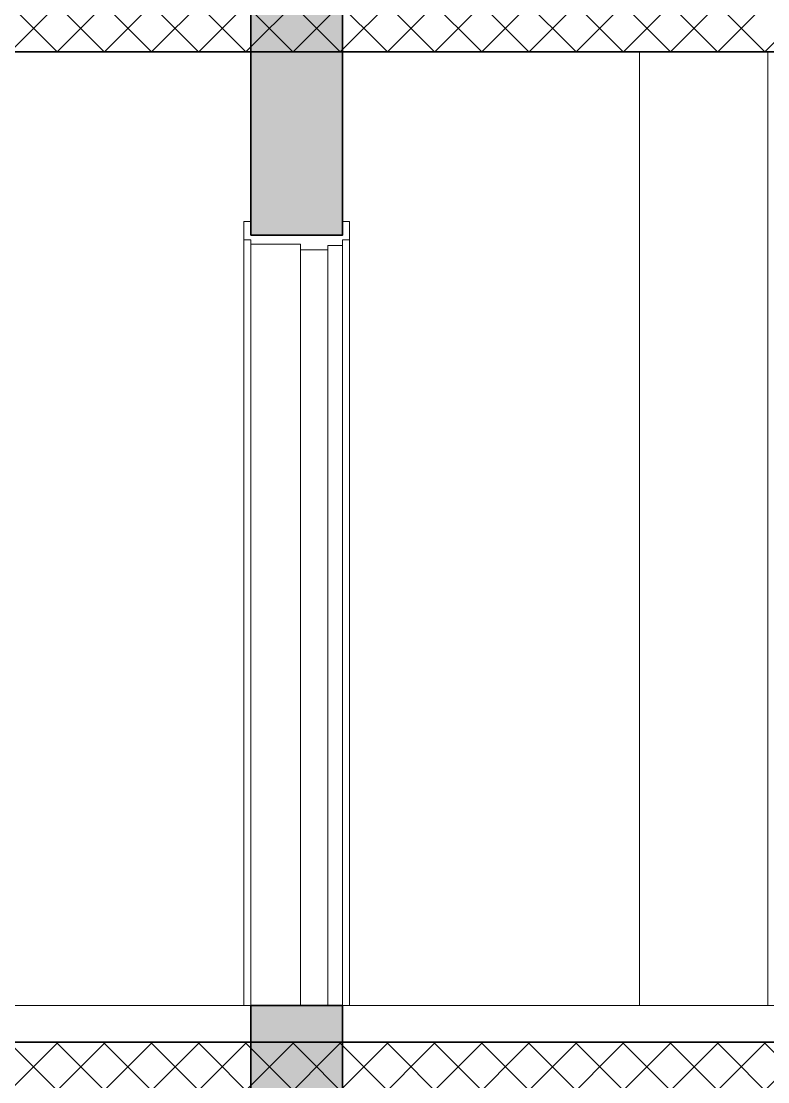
# Model space of a CAD drawing. Header units: millimetres. Extents: x -15634 to 67596, y -3027 to 55843.
# Drawn here: x 36258 to 38294, y 14887 to 17779 of the extents above; entities that cross this region are included whole.
import ezdxf

# ---------------------------------------------------------------- set-up
doc = ezdxf.new("R2010")
doc.units = ezdxf.units.MM
doc.header["$MEASUREMENT"] = 0
doc.set_wipeout_variables(frame=1)
doc.linetypes.add('Wipeout_Contour', pattern=[1000, 0, -1000])
doc.layers.add('aaaa oxhakat', color=7, linetype='Continuous')
doc.layers.add('Structural - Bearing', color=7, linetype='Continuous')
for name, color, linetype, lineweight in [('Structural - Bearing_Pen_No__1', 7, 'Continuous', 13), ('Structural - Bearing_Pen_No__101', 252, 'Continuous', 13), ('Structural - Bearing_Pen_No__7', 7, 'Continuous', 35)]:
    doc.layers.add(name, color=color, linetype=linetype, lineweight=lineweight)
doc.layers.add('Structural - Bearing_Pen_No__61', color=7, linetype='Continuous', lineweight=20, true_color=0x6a6a6a)
doc.layers.add('Structural - Bearing_Pen_No__82', color=7, linetype='Continuous', lineweight=20, true_color=0xaaaaaa)
pattern_1 = [(45, (0, 0), (-64.34671, 64.34671), []), (135, (0, 0), (64.34671, 64.34671), [])]

msp = doc.modelspace()

# ---------------------------------------------------------------- wipeouts: each hides what was drawn before it
at = {"color": 254, "linetype": 'Wipeout_Contour', "lineweight": 0, "ltscale": 165978.737663}
msp.add_wipeout([(37944.4, 14995.6), (38294.4, 14995.6), (38294.4, 17695.6), (37944.4, 17695.6)], dxfattribs=at).dxf.layer = 'Structural - Bearing'
at = {"color": 254, "linetype": 'Wipeout_Contour', "lineweight": 0, "ltscale": 162039.661577}
msp.add_wipeout([(37153.4, 17182.6), (37134.4, 17182.6), (37134.4, 15095.6), (37153.4, 15095.6)], dxfattribs=at).dxf.layer = 'Structural - Bearing'
at = {"color": 254, "linetype": 'Wipeout_Contour', "lineweight": 0, "ltscale": 161325.610323}
msp.add_wipeout([(37019.4, 17170.6), (36884.4, 17170.6), (36884.4, 15095.6), (37019.4, 15095.6)], dxfattribs=at).dxf.layer = 'Structural - Bearing'

# ---------------------------------------------------------------- next in the draw order: linework, layer by layer
at = {"layer": 'Structural - Bearing_Pen_No__82', "color": 253, "linetype": 'Continuous', "lineweight": 20, "true_color": 0xaaaaaa}
msp.add_line((38294.4, 15095.6), (38294.4, 17695.6), dxfattribs=at)

# ---------------------------------------------------------------- next in the draw order: wipeouts: each hides what was drawn before it
at = {"color": 254, "linetype": 'Wipeout_Contour', "lineweight": 0, "ltscale": 366868.975619}
msp.add_wipeout([(37944.4, 17695.6), (37134.4, 17695.6), (37134.4, 17232.6), (37153.4, 17232.6), (37153.4, 17182.6), (37153.4, 15095.6), (37134.4, 15095.6), (37134.4, 14995.6), (37944.4, 14995.6)], dxfattribs=at).dxf.layer = 'Structural - Bearing'
at = {"color": 254, "linetype": 'Wipeout_Contour', "lineweight": 0, "ltscale": 161053.535499}
msp.add_wipeout([(36865.4, 17182.6), (36865.4, 15095.6), (36884.4, 15095.6), (36884.4, 17182.6)], dxfattribs=at).dxf.layer = 'Structural - Bearing'
at = {"color": 254, "linetype": 'Wipeout_Contour', "lineweight": 0, "ltscale": 161697.91255}
msp.add_wipeout([(37094.4, 17155.6), (37019.4, 17155.6), (37019.4, 15095.6), (37094.4, 15095.6)], dxfattribs=at).dxf.layer = 'Structural - Bearing'

# ---------------------------------------------------------------- next in the draw order: linework, layer by layer
at = {"layer": 'Structural - Bearing_Pen_No__1', "color": 7, "linetype": 'Continuous', "lineweight": 13}
for p, q in [((37134.4, 17195.6), (37134.4, 17895.6)), ((37134.4, 17232.6), (37153.4, 17232.6)), ((37134.4, 17195.6), (37134.4, 17232.6)), ((37153.4, 17182.6), (37153.4, 17232.6)), ((37019.4, 17195.6), (37134.4, 17195.6)), ((37134.4, 17182.6), (37153.4, 17182.6)), ((37134.4, 17167.6), (37134.4, 17182.6)), ((37019.4, 17155.6), (37019.4, 17170.6)), ((37019.4, 17155.6), (37094.4, 17155.6)), ((37094.4, 17167.6), (37134.4, 17167.6)), ((37094.4, 15095.6), (37094.4, 17167.6)), ((37094.4, 17155.6), (37094.4, 17167.6)), ((37094.4, 17167.6), (37134.4, 17167.6)), ((37134.4, 15095.6), (37134.4, 17167.6)), ((37094.4, 15095.6), (37134.4, 15095.6)), ((37134.4, 14995.6), (37134.4, 15095.6)), ((37134.4, 14295.6), (37134.4, 14995.6)), ((37134.4, 14995.6), (39594.4, 14995.6))]:
    msp.add_line(p, q, dxfattribs=at)
at = {"layer": 'Structural - Bearing_Pen_No__61', "color": 251, "linetype": 'Continuous', "lineweight": 20, "true_color": 0x6a6a6a}
msp.add_lwpolyline([(37134.4, 15095.6), (39594.4, 15095.6)], dxfattribs=at)
at = {"layer": 'Structural - Bearing_Pen_No__82', "color": 253, "linetype": 'Continuous', "lineweight": 20, "true_color": 0xaaaaaa}
for p, q in [((37944.4, 15095.6), (37944.4, 17695.6)), ((37153.4, 17182.6), (37153.4, 15095.6)), ((37019.4, 17155.6), (37019.4, 15095.6)), ((37153.4, 15095.6), (37134.4, 15095.6))]:
    msp.add_line(p, q, dxfattribs=at)

# ---------------------------------------------------------------- next in the draw order: wipeouts: each hides what was drawn before it
at = {"color": 254, "linetype": 'Wipeout_Contour', "lineweight": 0, "ltscale": 362487.61127}
msp.add_wipeout([(36884.4, 17695.6), (36484.4, 17695.6), (36484.4, 14995.6), (36884.4, 14995.6), (36884.4, 15095.6), (36865.4, 15095.6), (36865.4, 17182.6), (36865.4, 17232.6), (36884.4, 17232.6)], dxfattribs=at).dxf.layer = 'aaaa oxhakat'

# ---------------------------------------------------------------- next in the draw order: hatches: boundary and pattern name
at = {"layer": 'Structural - Bearing_Pen_No__1', "linetype": 'Continuous', "lineweight": 13}
h = msp.add_hatch(dxfattribs=at)
h.set_pattern_fill('CONCRETE_BLOCK', style=0, pattern_type=2)
h.set_pattern_definition(pattern_1)
h.paths.add_polyline_path([(-655.6, 17695.6), (44144.4, 17695.6), (44144.4, 17895.6), (-655.6, 17895.6)])
h = msp.add_hatch(dxfattribs=at)
h.set_pattern_fill('CONCRETE_BLOCK', style=0, pattern_type=2)
h.set_pattern_definition(pattern_1)
h.paths.add_polyline_path([(-655.6, 14795.6), (44144.4, 14795.6), (44144.4, 14995.6), (-655.6, 14995.6)])
at = {"layer": 'Structural - Bearing_Pen_No__101', "linetype": 'Continuous', "lineweight": 13}
for points in [[(36884.4, 17895.6), (36884.4, 17195.6), (37134.4, 17195.6), (37134.4, 17895.6)], [(36884.4, 14995.6), (37134.4, 14995.6), (37134.4, 15095.6), (36884.4, 15095.6)], [(36884.4, 14995.6), (36884.4, 14295.6), (37134.4, 14295.6), (37134.4, 14995.6)]]:
    msp.add_hatch(color=252, dxfattribs=at).paths.add_polyline_path(points)

# ---------------------------------------------------------------- next in the draw order: linework, layer by layer
at = {"layer": 'Structural - Bearing_Pen_No__1', "color": 7, "linetype": 'Continuous', "lineweight": 13}
for p, q in [((36884.4, 17195.6), (36884.4, 17895.6)), ((-655.6, 17695.6), (44144.4, 17695.6)), ((36865.4, 17232.6), (36884.4, 17232.6)), ((36865.4, 17182.6), (36865.4, 17232.6)), ((36884.4, 17195.6), (36884.4, 17232.6)), ((36865.4, 17182.6), (36884.4, 17182.6)), ((36884.4, 17195.6), (37019.4, 17195.6)), ((36884.4, 17195.6), (37134.4, 17195.6)), ((36884.4, 17170.6), (36884.4, 17182.6)), ((36884.4, 17170.6), (37019.4, 17170.6)), ((36884.4, 15095.6), (37134.4, 15095.6)), ((36884.4, 14995.6), (36884.4, 15095.6)), ((6604.4, 14995.6), (36884.4, 14995.6)), ((36884.4, 14295.6), (36884.4, 14995.6))]:
    msp.add_line(p, q, dxfattribs=at)
at = {"layer": 'Structural - Bearing_Pen_No__61', "color": 251, "linetype": 'Continuous', "lineweight": 20, "true_color": 0x6a6a6a}
msp.add_lwpolyline([(6604.4, 15095.6), (36884.4, 15095.6)], dxfattribs=at)
at = {"layer": 'Structural - Bearing_Pen_No__7', "color": 7, "linetype": 'Continuous', "lineweight": 35, "flags": 128}
for points in [[(-655.6, 17695.6), (44144.4, 17695.6), (44144.4, 17895.6), (-655.6, 17895.6)], [(36884.4, 17895.6), (36884.4, 17195.6), (37134.4, 17195.6), (37134.4, 17895.6)], [(36884.4, 14995.6), (37134.4, 14995.6), (37134.4, 15095.6), (36884.4, 15095.6)], [(-655.6, 14795.6), (44144.4, 14795.6), (44144.4, 14995.6), (-655.6, 14995.6)], [(36884.4, 14995.6), (36884.4, 14295.6), (37134.4, 14295.6), (37134.4, 14995.6)]]:
    msp.add_lwpolyline(points, close=True, dxfattribs=at)
at = {"layer": 'Structural - Bearing_Pen_No__82', "color": 253, "linetype": 'Continuous', "lineweight": 20, "true_color": 0xaaaaaa}
for p, q in [((36865.4, 17182.6), (36865.4, 15095.6)), ((36884.4, 17170.6), (36884.4, 15095.6)), ((36865.4, 15095.6), (36884.4, 15095.6))]:
    msp.add_line(p, q, dxfattribs=at)

doc.saveas('drawing.dxf')
